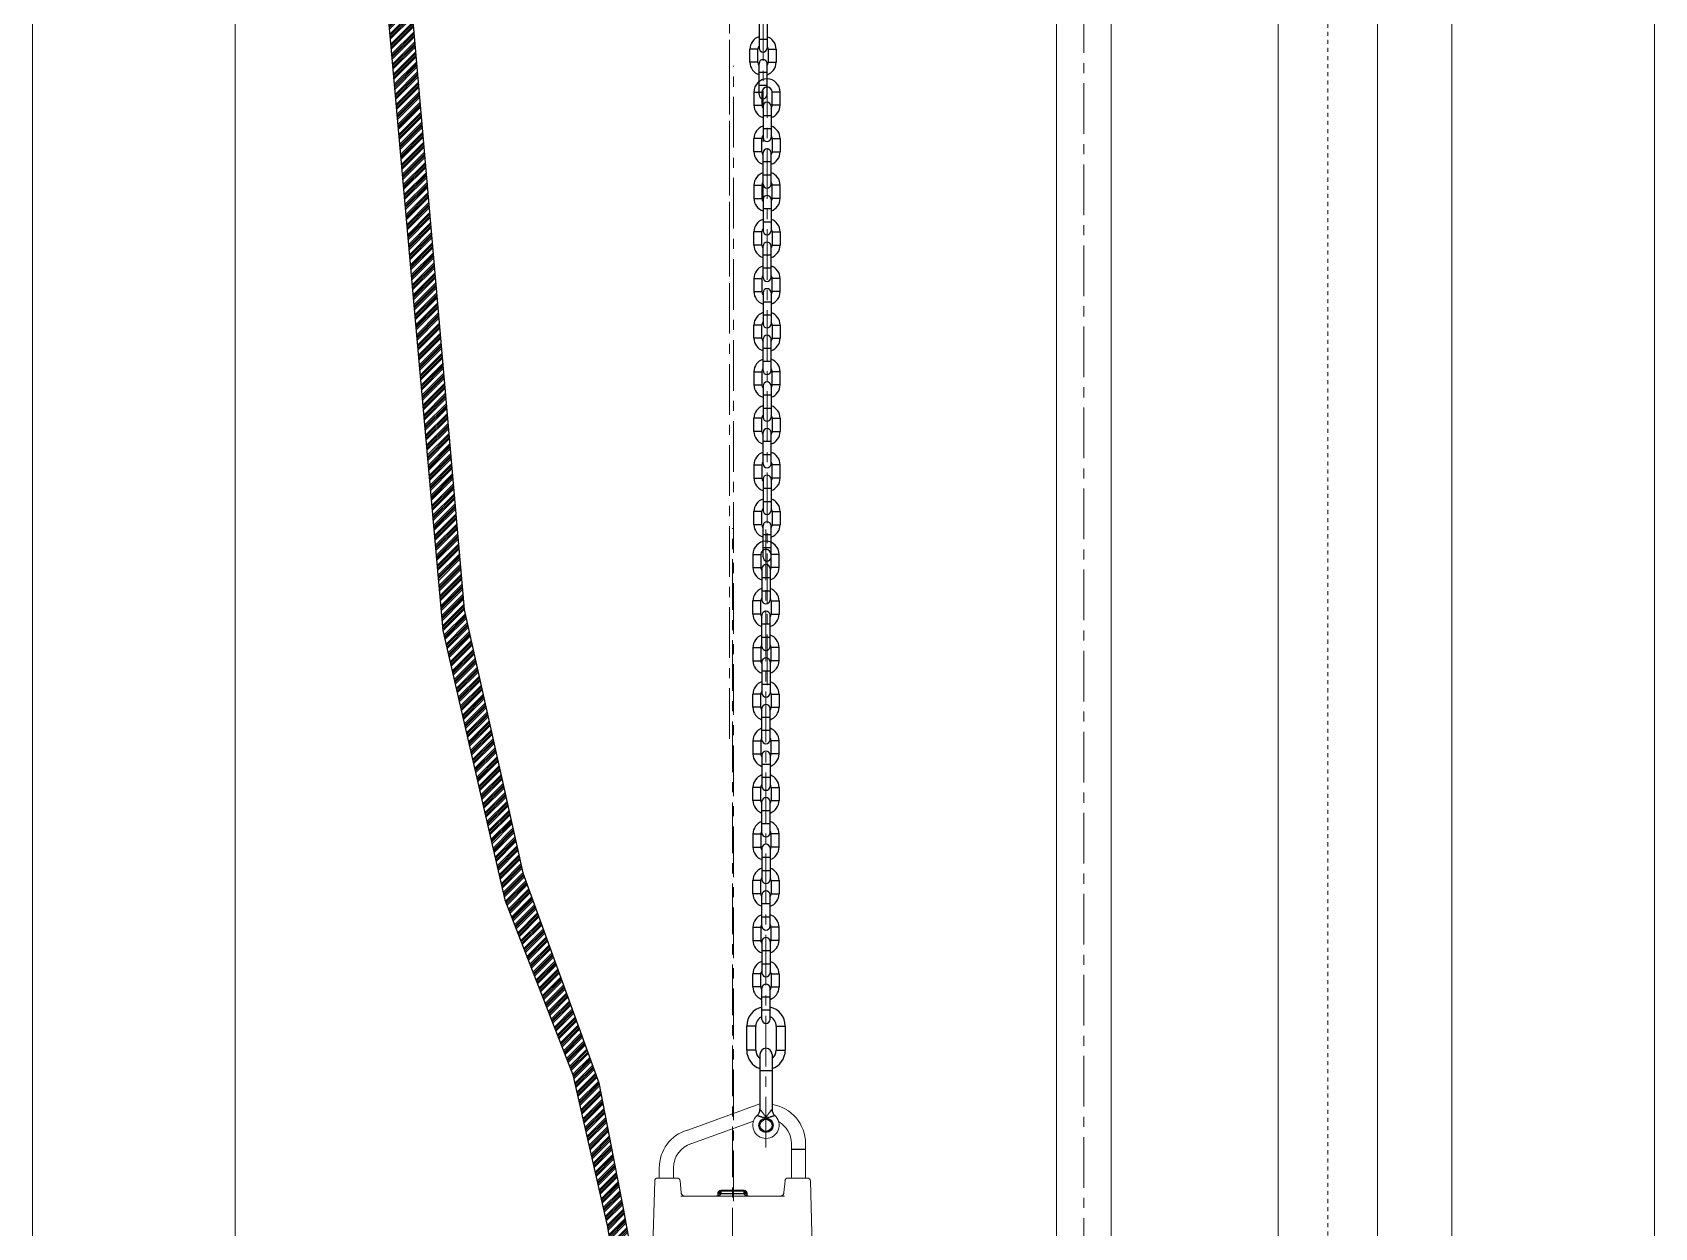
# Model space of a CAD drawing. Header units: millimetres. Extents: x 100 to 940, y 100 to 694.
# Drawn here: x 295.44 to 335.44, y 163.27 to 192.76 of the extents above; entities that cross this region are included whole.
import ezdxf

# ---------------------------------------------------------------- set-up
doc = ezdxf.new("R2010")
doc.units = ezdxf.units.MM
doc.linetypes.add('CENTER', pattern=[2, 1.25, -0.25, 0.25, -0.25])
doc.linetypes.add('SGC_DASHDOT', pattern=[1, 0.5, -0.25, 0, -0.25])
for name, color, linetype, lineweight in [('CL', 1, 'CENTER', 9), ('DTM_AXIS', 7, 'Continuous', 9), ('OUTLINE', 6, 'Continuous', 9), ('PAREDE', 7, 'Continuous', 9), ('SGC-EIXOS', 9, 'SGC_DASHDOT', 9), ('SGC-Tubos (Desenho Bifilar)', 6, 'Continuous', 9)]:
    doc.layers.add(name, color=color, linetype=linetype, lineweight=lineweight)

# ---------------------------------------------------------------- blocks, each defined once
blk = doc.blocks.new('BB-1-CA06-N10-D80-S0-L4149')
at = {"layer": 'SGC-EIXOS'}
blk.add_line((2074.67, 0), (-2074.67, 0), dxfattribs=at)
at = {"layer": 'SGC-Tubos (Desenho Bifilar)'}
for p, q in [((2055.67, 49), (-2055.67, 49)), ((2055.67, -49), (-2055.67, -49))]:
    blk.add_line(p, q, dxfattribs=at)

msp = doc.modelspace()

# ---------------------------------------------------------------- hatches: boundary and pattern name
h = msp.add_hatch()
h.set_pattern_fill('ANSI34', color=2, scale=0.01)
h.set_pattern_definition([(45, (-1446.4746, -293.94258), (-0.134703842, 0.134703842), []), (45, (-1446.4297, -293.94258), (-0.134703842, 0.134703842), []), (45, (-1446.3848, -293.94258), (-0.134703842, 0.134703842), []), (45, (-1446.3399, -293.94258), (-0.134703842, 0.134703842), [])])
h.paths.add_polyline_path([(310.063, 161.287), (310.298, 161.375), (310.515, 161.414), (310.344, 161.881), (310.011, 163.704), (309.404, 166.847), (307.531, 172.03), (306.083, 178.521), (304.229, 199.745), (303.949, 228.129), (303.748, 237.71), (302.147, 252.477), (301.67, 256.916), (301.557, 260.212), (301.394, 264.334), (301.384, 265.237), (300.885, 265.237), (300.895, 264.334), (301.199, 256.655), (303.214, 237.906), (303.45, 228.129), (303.653, 199.424), (305.557, 178.009), (307.087, 171.361), (308.763, 167.044), (309.612, 163.324), (309.864, 161.852)])

# ---------------------------------------------------------------- linework, layer by layer
at = {"color": 7, "linetype": 'Continuous'}
for p, q in [((313.353, 193.15), (313.353, 192.378)), ((313.551, 193.15), (313.551, 192.378)), ((313.13, 192.026), (313.13, 192.351)), ((313.327, 192.026), (313.327, 192.351)), ((313.353, 191.228), (313.353, 192)), ((313.551, 191.228), (313.551, 192)), ((313.577, 192.351), (313.577, 192.026)), ((313.775, 192.351), (313.775, 192.026)), ((313.228, 191.293), (313.228, 190.968)), ((313.426, 191.293), (313.426, 190.968)), ((313.676, 190.968), (313.676, 191.293)), ((313.873, 190.968), (313.873, 191.293)), ((313.452, 190.942), (313.452, 190.17)), ((313.65, 190.942), (313.65, 190.17)), ((313.228, 189.818), (313.228, 190.143)), ((313.426, 189.818), (313.426, 190.143)), ((313.676, 190.143), (313.676, 189.818)), ((313.873, 190.143), (313.873, 189.818)), ((313.452, 189.02), (313.452, 189.792)), ((313.65, 189.02), (313.65, 189.792)), ((313.228, 188.993), (313.228, 188.668)), ((313.426, 188.993), (313.426, 188.668)), ((313.676, 188.668), (313.676, 188.993)), ((313.873, 188.668), (313.873, 188.993)), ((313.452, 188.642), (313.452, 187.87)), ((313.65, 188.642), (313.65, 187.87)), ((313.228, 187.518), (313.228, 187.843)), ((313.426, 187.518), (313.426, 187.843)), ((313.676, 187.843), (313.676, 187.518)), ((313.873, 187.843), (313.873, 187.518)), ((313.452, 186.72), (313.452, 187.492)), ((313.65, 186.72), (313.65, 187.492)), ((313.228, 186.693), (313.228, 186.368)), ((313.426, 186.693), (313.426, 186.368)), ((313.676, 186.368), (313.676, 186.693)), ((313.873, 186.368), (313.873, 186.693)), ((313.452, 186.342), (313.452, 185.57)), ((313.65, 186.342), (313.65, 185.57)), ((313.228, 185.218), (313.228, 185.543)), ((313.426, 185.218), (313.426, 185.543)), ((313.676, 185.543), (313.676, 185.218)), ((313.873, 185.543), (313.873, 185.218)), ((313.452, 184.42), (313.452, 185.192)), ((313.65, 184.42), (313.65, 185.192)), ((313.228, 184.393), (313.228, 184.068)), ((313.426, 184.393), (313.426, 184.068)), ((313.452, 184.042), (313.452, 183.27)), ((313.65, 184.042), (313.65, 183.27)), ((313.676, 184.068), (313.676, 184.393)), ((313.873, 184.068), (313.873, 184.393)), ((313.228, 182.918), (313.228, 183.243)), ((313.426, 182.918), (313.426, 183.243)), ((313.676, 183.243), (313.676, 182.918)), ((313.873, 183.243), (313.873, 182.918)), ((313.452, 182.12), (313.452, 182.892)), ((313.65, 182.12), (313.65, 182.892)), ((313.228, 182.093), (313.228, 181.768)), ((313.426, 182.093), (313.426, 181.768)), ((313.676, 181.768), (313.676, 182.093)), ((313.873, 181.768), (313.873, 182.093)), ((313.452, 181.742), (313.452, 180.97)), ((313.65, 181.742), (313.65, 180.97)), ((313.228, 180.618), (313.228, 180.943)), ((313.426, 180.618), (313.426, 180.943)), ((313.676, 180.943), (313.676, 180.618)), ((313.873, 180.943), (313.873, 180.618)), ((313.452, 179.82), (313.452, 180.592)), ((313.65, 179.82), (313.65, 180.592)), ((313.202, 179.886), (313.202, 179.561)), ((313.4, 179.886), (313.4, 179.561)), ((313.65, 179.561), (313.65, 179.886)), ((313.847, 179.561), (313.847, 179.886)), ((313.426, 179.534), (313.426, 178.762)), ((313.624, 179.534), (313.624, 178.762)), ((313.202, 178.411), (313.202, 178.736)), ((313.4, 178.411), (313.4, 178.736)), ((313.65, 178.736), (313.65, 178.411)), ((313.847, 178.736), (313.847, 178.411)), ((313.426, 177.612), (313.426, 178.384)), ((313.624, 177.612), (313.624, 178.384)), ((313.202, 177.586), (313.202, 177.261)), ((313.4, 177.586), (313.4, 177.261)), ((313.426, 177.234), (313.426, 176.462)), ((313.624, 177.234), (313.624, 176.462)), ((313.65, 177.261), (313.65, 177.586)), ((313.847, 177.261), (313.847, 177.586)), ((313.202, 176.111), (313.202, 176.436)), ((313.4, 176.111), (313.4, 176.436)), ((313.65, 176.436), (313.65, 176.111)), ((313.847, 176.436), (313.847, 176.111)), ((313.426, 175.312), (313.426, 176.084)), ((313.624, 175.312), (313.624, 176.084)), ((313.202, 175.286), (313.202, 174.961)), ((313.4, 175.286), (313.4, 174.961)), ((313.65, 174.961), (313.65, 175.286)), ((313.847, 174.961), (313.847, 175.286)), ((313.426, 174.934), (313.426, 174.162)), ((313.624, 174.934), (313.624, 174.162)), ((313.202, 173.811), (313.202, 174.136)), ((313.4, 173.811), (313.4, 174.136)), ((313.65, 174.136), (313.65, 173.811)), ((313.847, 174.136), (313.847, 173.811)), ((313.426, 173.012), (313.426, 173.784)), ((313.624, 173.012), (313.624, 173.784)), ((313.202, 172.986), (313.202, 172.661)), ((313.4, 172.986), (313.4, 172.661)), ((313.65, 172.661), (313.65, 172.986)), ((313.847, 172.661), (313.847, 172.986)), ((313.426, 172.634), (313.426, 171.862)), ((313.624, 172.634), (313.624, 171.862)), ((313.202, 171.511), (313.202, 171.836)), ((313.4, 171.511), (313.4, 171.836)), ((313.65, 171.836), (313.65, 171.511)), ((313.847, 171.836), (313.847, 171.511)), ((313.426, 170.712), (313.426, 171.484)), ((313.624, 170.712), (313.624, 171.484)), ((313.202, 170.686), (313.202, 170.361)), ((313.4, 170.686), (313.4, 170.361)), ((313.65, 170.361), (313.65, 170.686)), ((313.847, 170.361), (313.847, 170.686)), ((313.426, 170.334), (313.426, 169.562)), ((313.624, 170.334), (313.624, 169.562)), ((313.202, 169.211), (313.202, 169.536)), ((313.4, 169.211), (313.4, 169.536)), ((313.65, 169.536), (313.65, 169.211)), ((313.847, 169.536), (313.847, 169.211)), ((313.426, 168.412), (313.426, 169.184)), ((313.624, 168.412), (313.624, 169.184)), ((313.05, 167.648), (313.05, 168.248)), ((313.275, 167.648), (313.275, 168.248)), ((313.775, 168.248), (313.775, 167.648)), ((314, 168.248), (314, 167.648)), ((313.375, 167.548), (313.375, 166.189)), ((313.675, 167.548), (313.675, 166.189))]:
    msp.add_line(p, q, dxfattribs=at)
at = {"color": 9, "linetype": 'Continuous'}
for p, q in [((313.353, 192.601), (313.551, 192.601)), ((313.327, 192.351), (313.13, 192.351)), ((313.327, 192.026), (313.13, 192.026)), ((313.577, 192.351), (313.775, 192.351)), ((313.577, 192.026), (313.775, 192.026)), ((313.551, 191.776), (313.353, 191.776)), ((313.228, 191.293), (313.426, 191.293)), ((313.551, 191.451), (313.353, 191.451)), ((313.873, 191.293), (313.676, 191.293)), ((313.228, 190.968), (313.426, 190.968)), ((313.873, 190.968), (313.676, 190.968)), ((313.452, 190.718), (313.65, 190.718)), ((313.426, 190.143), (313.228, 190.143)), ((313.452, 190.393), (313.65, 190.393)), ((313.676, 190.143), (313.873, 190.143)), ((313.426, 189.818), (313.228, 189.818)), ((313.676, 189.818), (313.873, 189.818)), ((313.65, 189.568), (313.452, 189.568)), ((313.65, 189.243), (313.452, 189.243)), ((313.228, 188.993), (313.426, 188.993)), ((313.873, 188.993), (313.676, 188.993)), ((313.228, 188.668), (313.426, 188.668)), ((313.452, 188.418), (313.65, 188.418)), ((313.873, 188.668), (313.676, 188.668)), ((313.452, 188.093), (313.65, 188.093)), ((313.426, 187.843), (313.228, 187.843)), ((313.676, 187.843), (313.873, 187.843)), ((313.426, 187.518), (313.228, 187.518)), ((313.65, 187.268), (313.452, 187.268)), ((313.676, 187.518), (313.873, 187.518)), ((313.65, 186.943), (313.452, 186.943)), ((313.228, 186.693), (313.426, 186.693)), ((313.873, 186.693), (313.676, 186.693)), ((313.228, 186.368), (313.426, 186.368)), ((313.452, 186.118), (313.65, 186.118)), ((313.873, 186.368), (313.676, 186.368)), ((313.452, 185.793), (313.65, 185.793)), ((313.426, 185.543), (313.228, 185.543)), ((313.426, 185.218), (313.228, 185.218)), ((313.676, 185.543), (313.873, 185.543)), ((313.676, 185.218), (313.873, 185.218)), ((313.65, 184.968), (313.452, 184.968)), ((313.65, 184.643), (313.452, 184.643)), ((313.228, 184.393), (313.426, 184.393)), ((313.228, 184.068), (313.426, 184.068)), ((313.873, 184.393), (313.676, 184.393)), ((313.873, 184.068), (313.676, 184.068)), ((313.452, 183.818), (313.65, 183.818)), ((313.426, 183.243), (313.228, 183.243)), ((313.452, 183.493), (313.65, 183.493)), ((313.676, 183.243), (313.873, 183.243)), ((313.426, 182.918), (313.228, 182.918)), ((313.676, 182.918), (313.873, 182.918)), ((313.65, 182.668), (313.452, 182.668)), ((313.228, 182.093), (313.426, 182.093)), ((313.65, 182.343), (313.452, 182.343)), ((313.873, 182.093), (313.676, 182.093)), ((313.228, 181.768), (313.426, 181.768)), ((313.873, 181.768), (313.676, 181.768)), ((313.452, 181.518), (313.65, 181.518)), ((313.426, 180.943), (313.228, 180.943)), ((313.452, 181.193), (313.65, 181.193)), ((313.676, 180.943), (313.873, 180.943)), ((313.426, 180.618), (313.228, 180.618)), ((313.676, 180.618), (313.873, 180.618)), ((313.65, 180.368), (313.452, 180.368)), ((313.65, 180.043), (313.452, 180.043)), ((313.202, 179.886), (313.4, 179.886)), ((313.847, 179.886), (313.65, 179.886)), ((313.202, 179.561), (313.4, 179.561)), ((313.426, 179.311), (313.624, 179.311)), ((313.847, 179.561), (313.65, 179.561)), ((313.426, 178.986), (313.624, 178.986)), ((313.4, 178.736), (313.202, 178.736)), ((313.4, 178.411), (313.202, 178.411)), ((313.65, 178.736), (313.847, 178.736)), ((313.65, 178.411), (313.847, 178.411)), ((313.624, 178.161), (313.426, 178.161)), ((313.624, 177.836), (313.426, 177.836)), ((313.202, 177.586), (313.4, 177.586)), ((313.202, 177.261), (313.4, 177.261)), ((313.847, 177.586), (313.65, 177.586)), ((313.847, 177.261), (313.65, 177.261)), ((313.426, 177.011), (313.624, 177.011)), ((313.4, 176.436), (313.202, 176.436)), ((313.426, 176.686), (313.624, 176.686)), ((313.65, 176.436), (313.847, 176.436)), ((313.4, 176.111), (313.202, 176.111)), ((313.65, 176.111), (313.847, 176.111)), ((313.624, 175.861), (313.426, 175.861)), ((313.202, 175.286), (313.4, 175.286)), ((313.624, 175.536), (313.426, 175.536)), ((313.847, 175.286), (313.65, 175.286)), ((313.202, 174.961), (313.4, 174.961)), ((313.847, 174.961), (313.65, 174.961)), ((313.426, 174.711), (313.624, 174.711)), ((313.4, 174.136), (313.202, 174.136)), ((313.426, 174.386), (313.624, 174.386)), ((313.65, 174.136), (313.847, 174.136)), ((313.4, 173.811), (313.202, 173.811)), ((313.65, 173.811), (313.847, 173.811)), ((313.624, 173.561), (313.426, 173.561)), ((313.624, 173.236), (313.426, 173.236)), ((313.202, 172.986), (313.4, 172.986)), ((313.847, 172.986), (313.65, 172.986)), ((313.202, 172.661), (313.4, 172.661)), ((313.426, 172.411), (313.624, 172.411)), ((313.847, 172.661), (313.65, 172.661)), ((313.426, 172.086), (313.624, 172.086)), ((313.4, 171.836), (313.202, 171.836)), ((313.65, 171.836), (313.847, 171.836)), ((313.4, 171.511), (313.202, 171.511)), ((313.624, 171.261), (313.426, 171.261)), ((313.65, 171.511), (313.847, 171.511)), ((313.624, 170.936), (313.426, 170.936)), ((313.202, 170.686), (313.4, 170.686)), ((313.847, 170.686), (313.65, 170.686)), ((313.202, 170.361), (313.4, 170.361)), ((313.426, 170.111), (313.624, 170.111)), ((313.847, 170.361), (313.65, 170.361)), ((313.426, 169.786), (313.624, 169.786)), ((313.4, 169.536), (313.202, 169.536)), ((313.4, 169.211), (313.202, 169.211)), ((313.65, 169.536), (313.847, 169.536)), ((313.65, 169.211), (313.847, 169.211)), ((313.624, 168.961), (313.426, 168.961)), ((313.624, 168.636), (313.426, 168.636)), ((313.275, 168.248), (313.05, 168.248)), ((313.775, 168.248), (314, 168.248)), ((313.275, 167.648), (313.05, 167.648)), ((313.775, 167.648), (314, 167.648)), ((313.375, 167.148), (313.675, 167.148)), ((314.5, 165.197), (314.15, 165.197)), ((312.34, 164.095), (312.341, 164.101)), ((312.411, 164.112), (312.988, 164.112)), ((312.416, 164.173), (312.415, 164.141)), ((312.416, 164.197), (312.416, 164.173)), ((312.983, 164.173), (312.416, 164.173)), ((312.983, 164.173), (312.983, 164.197)), ((312.985, 164.138), (312.983, 164.173))]:
    msp.add_line(p, q, dxfattribs=at)
at = {"color": 2}
for points in [[(300.885, 265.237), (300.895, 264.334), (300.961, 262.685), (301.058, 260.212), (301.199, 256.655), (301.648, 252.477), (303.214, 237.906), (303.45, 228.129), (303.653, 199.424), (305.557, 178.009), (307.087, 171.361), (308.763, 167.044), (309.612, 163.324), (309.864, 161.852), (310.072, 161.291)], [(301.384, 265.237), (301.394, 264.334), (301.46, 262.685), (301.557, 260.212), (301.67, 256.916), (302.147, 252.477), (303.748, 237.71), (303.949, 228.129), (304.229, 199.745), (306.083, 178.521), (307.531, 172.03), (309.404, 166.847), (310.011, 163.704), (310.344, 161.881), (310.527, 161.416)]]:
    msp.add_lwpolyline(points, dxfattribs=at)
at = {"color": 9, "linetype": 'Continuous'}
for points in [[(313.308, 166.04), (313.308, 166.04), (313.309, 166.04), (313.31, 166.04), (313.312, 166.039), (313.315, 166.038), (313.318, 166.038), (313.321, 166.037), (313.325, 166.036), (313.33, 166.034), (313.336, 166.033), (313.342, 166.031), (313.349, 166.029), (313.357, 166.027), (313.365, 166.024), (313.374, 166.022), (313.384, 166.019), (313.395, 166.016), (313.406, 166.013), (313.418, 166.009), (313.442, 166.002)], [(313.375, 166.189), (313.375, 166.189), (313.376, 166.188)], [(313.376, 166.188), (313.38, 166.183), (313.383, 166.181), (313.39, 166.174)], [(313.39, 166.174), (313.394, 166.169), (313.398, 166.164), (313.404, 166.158), (313.409, 166.151), (313.416, 166.144), (313.423, 166.136), (313.43, 166.126), (313.438, 166.117), (313.446, 166.106), (313.454, 166.095), (313.463, 166.083), (313.471, 166.071), (313.48, 166.058), (313.488, 166.045), (313.495, 166.032), (313.503, 166.018), (313.511, 166.003), (313.518, 165.989), (313.525, 165.973)], [(313.442, 166.002), (313.454, 165.998), (313.481, 165.99)], [(313.525, 165.973), (313.532, 165.988), (313.539, 166.003), (313.546, 166.017), (313.554, 166.031), (313.562, 166.044), (313.57, 166.058), (313.578, 166.07), (313.587, 166.083), (313.595, 166.095), (313.603, 166.106), (313.611, 166.116), (313.619, 166.126), (313.627, 166.135), (313.634, 166.144), (313.64, 166.151), (313.646, 166.158), (313.651, 166.164), (313.656, 166.169), (313.66, 166.174), (313.663, 166.177), (313.669, 166.183)], [(313.525, 165.973), (313.54, 165.979), (313.554, 165.985), (313.568, 165.99), (313.582, 165.994), (313.595, 165.998), (313.607, 166.002), (313.632, 166.009)], [(313.632, 166.009), (313.643, 166.013), (313.654, 166.016), (313.665, 166.019), (313.675, 166.022), (313.684, 166.024), (313.693, 166.027), (313.701, 166.029), (313.708, 166.031), (313.714, 166.033), (313.719, 166.034), (313.724, 166.036), (313.732, 166.038)], [(313.669, 166.183), (313.673, 166.187), (313.674, 166.188), (313.675, 166.189), (313.675, 166.189)], [(313.732, 166.038), (313.735, 166.038), (313.737, 166.039), (313.739, 166.04), (313.74, 166.04), (313.741, 166.04), (313.741, 166.04)], [(313.481, 165.99), (313.495, 165.985), (313.51, 165.979), (313.525, 165.973)], [(312.411, 164.112), (312.408, 164.105), (312.405, 164.099), (312.402, 164.093), (312.399, 164.088), (312.395, 164.083), (312.392, 164.079), (312.388, 164.075), (312.384, 164.072), (312.381, 164.069), (312.377, 164.066), (312.373, 164.063), (312.369, 164.061), (312.366, 164.059), (312.362, 164.057), (312.358, 164.056), (312.355, 164.054), (312.351, 164.053), (312.348, 164.052), (312.344, 164.051), (312.34, 164.05), (312.337, 164.049), (312.333, 164.049), (312.33, 164.048), (312.326, 164.048), (312.323, 164.048), (312.319, 164.047), (312.315, 164.047), (312.312, 164.047), (312.308, 164.047), (312.304, 164.047)], [(312.341, 164.126), (312.342, 164.131), (312.344, 164.136), (312.346, 164.141), (312.349, 164.146), (312.352, 164.15), (312.357, 164.154), (312.362, 164.158), (312.367, 164.162), (312.373, 164.165), (312.38, 164.167), (312.387, 164.169), (312.394, 164.171), (312.401, 164.172), (312.409, 164.173), (312.416, 164.173)], [(312.341, 164.101), (312.343, 164.107), (312.346, 164.113), (312.351, 164.119), (312.356, 164.124), (312.363, 164.129), (312.37, 164.133), (312.378, 164.136), (312.387, 164.138), (312.396, 164.14), (312.405, 164.141), (312.415, 164.141)], [(312.415, 164.141), (312.414, 164.136), (312.414, 164.132), (312.413, 164.127), (312.413, 164.122), (312.412, 164.117), (312.411, 164.112)], [(313.058, 164.126), (313.057, 164.131), (313.056, 164.136), (313.054, 164.141), (313.051, 164.146), (313.047, 164.15), (313.043, 164.154), (313.038, 164.158), (313.032, 164.162), (313.026, 164.165), (313.02, 164.167), (313.013, 164.169), (313.006, 164.171), (312.998, 164.172), (312.991, 164.173), (312.983, 164.173)], [(312.988, 164.112), (312.987, 164.117), (312.987, 164.121), (312.986, 164.125), (312.986, 164.129), (312.985, 164.133), (312.985, 164.138)], [(313.057, 164.104), (313.054, 164.11), (313.049, 164.115), (313.044, 164.12), (313.037, 164.125), (313.03, 164.129), (313.022, 164.132), (313.013, 164.135), (313.004, 164.137), (312.995, 164.138), (312.985, 164.138)], [(313.062, 164.077), (313.061, 164.081), (313.058, 164.087), (313.055, 164.092), (313.05, 164.097), (313.044, 164.101), (313.038, 164.105), (313.031, 164.108), (313.023, 164.11), (313.015, 164.112), (313.006, 164.113), (312.997, 164.113), (312.988, 164.112)], [(313.055, 164.05), (313.052, 164.051), (313.048, 164.052), (313.044, 164.054), (313.04, 164.055), (313.036, 164.057), (313.032, 164.059), (313.028, 164.061), (313.024, 164.064), (313.02, 164.066), (313.016, 164.07), (313.012, 164.073), (313.008, 164.077), (313.004, 164.081), (313, 164.086), (312.997, 164.092), (312.994, 164.098), (312.991, 164.105), (312.988, 164.112)], [(313.089, 164.047), (313.088, 164.047), (313.084, 164.047), (313.08, 164.047), (313.075, 164.048), (313.071, 164.048), (313.067, 164.048), (313.063, 164.049), (313.059, 164.05), (313.055, 164.05)], [(313.06, 164.091), (313.059, 164.097), (313.057, 164.104)]]:
    msp.add_lwpolyline(points, dxfattribs=at)
msp.add_circle((313.525, 165.798), 0.175, dxfattribs=at)
at = {"color": 7, "linetype": 'Continuous'}
msp.add_circle((313.525, 165.798), 0.15, dxfattribs=at)
for centre, radius, start, end in [((313.452, 192.351), 0.323, 107.8475, 180), ((313.452, 192.351), 0.125, 142.2678, 180), ((313.452, 192.351), 0.323, 0, 72.1525), ((313.452, 192.351), 0.125, 0, 37.7322), ((313.452, 192.026), 0.323, 180, 252.1525), ((313.452, 192.026), 0.125, 180, 217.7322), ((313.452, 192.378), 0.0988, 180, 0), ((313.452, 192), 0.0988, 0, 180), ((313.452, 192.026), 0.323, 287.8475, 0), ((313.452, 192.026), 0.125, 322.2678, 0), ((313.551, 191.293), 0.323, 0, 180), ((313.452, 191.228), 0.0988, 180, 0), ((313.551, 191.293), 0.125, 0, 180), ((313.551, 190.968), 0.323, 180, 252.1525), ((313.551, 190.968), 0.125, 180, 217.7322), ((313.551, 190.942), 0.0988, 0, 180), ((313.551, 190.968), 0.323, 287.8475, 0), ((313.551, 190.968), 0.125, 322.2678, 0), ((313.551, 190.143), 0.323, 107.8475, 180), ((313.551, 190.143), 0.323, 0, 72.1525), ((313.551, 190.143), 0.125, 142.2678, 180), ((313.551, 190.17), 0.0988, 180, 0), ((313.551, 190.143), 0.125, 0, 37.7322), ((313.551, 189.818), 0.323, 180, 252.1525), ((313.551, 189.818), 0.125, 180, 217.7322), ((313.551, 189.792), 0.0988, 0, 180), ((313.551, 189.818), 0.323, 287.8475, 0), ((313.551, 189.818), 0.125, 322.2678, 0), ((313.551, 188.993), 0.323, 107.8475, 180), ((313.551, 188.993), 0.323, 0, 72.1525), ((313.551, 188.993), 0.125, 142.2678, 180), ((313.551, 189.02), 0.0988, 180, 0), ((313.551, 188.993), 0.125, 0, 37.7322), ((313.551, 188.668), 0.323, 180, 252.1525), ((313.551, 188.668), 0.125, 180, 217.7322), ((313.551, 188.642), 0.0988, 0, 180), ((313.551, 188.668), 0.323, 287.8475, 0), ((313.551, 188.668), 0.125, 322.2678, 0), ((313.551, 187.843), 0.323, 107.8475, 180), ((313.551, 187.843), 0.323, 0, 72.1525), ((313.551, 187.843), 0.125, 142.2678, 180), ((313.551, 187.87), 0.0988, 180, 0), ((313.551, 187.843), 0.125, 0, 37.7322), ((313.551, 187.518), 0.323, 180, 252.1525), ((313.551, 187.518), 0.125, 180, 217.7322), ((313.551, 187.492), 0.0988, 0, 180), ((313.551, 187.518), 0.323, 287.8475, 0), ((313.551, 187.518), 0.125, 322.2678, 0), ((313.551, 186.693), 0.323, 107.8475, 180), ((313.551, 186.693), 0.323, 0, 72.1525), ((313.551, 186.693), 0.125, 142.2678, 180), ((313.551, 186.72), 0.0988, 180, 0), ((313.551, 186.342), 0.0988, 0, 180), ((313.551, 186.693), 0.125, 0, 37.7322), ((313.551, 186.368), 0.323, 180, 252.1525), ((313.551, 186.368), 0.125, 180, 217.7322), ((313.551, 186.368), 0.323, 287.8475, 0), ((313.551, 186.368), 0.125, 322.2678, 0), ((313.551, 185.543), 0.323, 107.8475, 180), ((313.551, 185.543), 0.125, 142.2678, 180), ((313.551, 185.543), 0.323, 0, 72.1525), ((313.551, 185.543), 0.125, 0, 37.7322), ((313.551, 185.218), 0.323, 180, 252.1525), ((313.551, 185.218), 0.125, 180, 217.7322), ((313.551, 185.57), 0.0988, 180, 0), ((313.551, 185.192), 0.0988, 0, 180), ((313.551, 185.218), 0.323, 287.8475, 0), ((313.551, 185.218), 0.125, 322.2678, 0), ((313.551, 184.393), 0.323, 107.8475, 180), ((313.551, 184.393), 0.125, 142.2678, 180), ((313.551, 184.42), 0.0988, 180, 0), ((313.551, 184.393), 0.323, 0, 72.1525), ((313.551, 184.393), 0.125, 0, 37.7322), ((313.551, 184.068), 0.323, 180, 252.1525), ((313.551, 184.068), 0.125, 180, 217.7322), ((313.551, 184.042), 0.0988, 0, 180), ((313.551, 184.068), 0.323, 287.8475, 0), ((313.551, 184.068), 0.125, 322.2678, 0), ((313.551, 183.243), 0.323, 107.8475, 180), ((313.551, 183.243), 0.125, 142.2678, 180), ((313.551, 183.27), 0.0988, 180, 0), ((313.551, 183.243), 0.323, 0, 72.1525), ((313.551, 183.243), 0.125, 0, 37.7322), ((313.551, 182.918), 0.323, 180, 252.1525), ((313.551, 182.918), 0.125, 180, 217.7322), ((313.551, 182.892), 0.0988, 0, 180), ((313.551, 182.918), 0.323, 287.8475, 0), ((313.551, 182.918), 0.125, 322.2678, 0), ((313.551, 182.093), 0.323, 107.8475, 180), ((313.551, 182.093), 0.323, 0, 72.1525), ((313.551, 182.093), 0.125, 142.2678, 180), ((313.551, 182.12), 0.0988, 180, 0), ((313.551, 182.093), 0.125, 0, 37.7322), ((313.551, 181.768), 0.323, 180, 252.1525), ((313.551, 181.768), 0.125, 180, 217.7322), ((313.551, 181.742), 0.0988, 0, 180), ((313.551, 181.768), 0.323, 287.8475, 0), ((313.551, 181.768), 0.125, 322.2678, 0), ((313.551, 180.943), 0.323, 107.8475, 180), ((313.551, 180.943), 0.323, 0, 72.1525), ((313.551, 180.943), 0.125, 142.2678, 180), ((313.551, 180.97), 0.0988, 180, 0), ((313.551, 180.943), 0.125, 0, 37.7322), ((313.551, 180.618), 0.323, 180, 252.1525), ((313.551, 180.618), 0.125, 180, 217.7322), ((313.551, 180.592), 0.0988, 0, 180), ((313.551, 180.618), 0.323, 287.8475, 0), ((313.551, 180.618), 0.125, 322.2678, 0), ((313.525, 179.886), 0.323, 0, 180), ((313.525, 179.886), 0.125, 0, 180), ((313.525, 179.534), 0.0988, 0, 180), ((313.551, 179.82), 0.0988, 180, 0), ((313.525, 179.561), 0.323, 180, 252.1525), ((313.525, 179.561), 0.125, 180, 217.7322), ((313.525, 179.561), 0.323, 287.8475, 0), ((313.525, 179.561), 0.125, 322.2678, 0), ((313.525, 178.736), 0.323, 107.8475, 180), ((313.525, 178.736), 0.125, 142.2678, 180), ((313.525, 178.736), 0.323, 0, 72.1525), ((313.525, 178.736), 0.125, 0, 37.7322), ((313.525, 178.411), 0.323, 180, 252.1525), ((313.525, 178.411), 0.125, 180, 217.7322), ((313.525, 178.762), 0.0988, 180, 0), ((313.525, 178.384), 0.0988, 0, 180), ((313.525, 178.411), 0.323, 287.8475, 0), ((313.525, 178.411), 0.125, 322.2678, 0), ((313.525, 177.586), 0.323, 107.8475, 180), ((313.525, 177.586), 0.125, 142.2678, 180), ((313.525, 177.612), 0.0988, 180, 0), ((313.525, 177.586), 0.323, 0, 72.1525), ((313.525, 177.586), 0.125, 0, 37.7322), ((313.525, 177.261), 0.323, 180, 252.1525), ((313.525, 177.261), 0.125, 180, 217.7322), ((313.525, 177.234), 0.0988, 0, 180), ((313.525, 177.261), 0.323, 287.8475, 0), ((313.525, 177.261), 0.125, 322.2678, 0), ((313.525, 176.436), 0.323, 107.8475, 180), ((313.525, 176.436), 0.125, 142.2678, 180), ((313.525, 176.462), 0.0988, 180, 0), ((313.525, 176.436), 0.323, 0, 72.1525), ((313.525, 176.436), 0.125, 0, 37.7322), ((313.525, 176.111), 0.323, 180, 252.1525), ((313.525, 176.111), 0.125, 180, 217.7322), ((313.525, 176.084), 0.0988, 0, 180), ((313.525, 176.111), 0.323, 287.8475, 0), ((313.525, 176.111), 0.125, 322.2678, 0), ((313.525, 175.286), 0.323, 107.8475, 180), ((313.525, 175.286), 0.125, 142.2678, 180), ((313.525, 175.312), 0.0988, 180, 0), ((313.525, 175.286), 0.323, 0, 72.1525), ((313.525, 175.286), 0.125, 0, 37.7322), ((313.525, 174.961), 0.323, 180, 252.1525), ((313.525, 174.961), 0.125, 180, 217.7322), ((313.525, 174.934), 0.0988, 0, 180), ((313.525, 174.961), 0.323, 287.8475, 0), ((313.525, 174.961), 0.125, 322.2678, 0), ((313.525, 174.136), 0.323, 107.8475, 180), ((313.525, 174.136), 0.323, 0, 72.1525), ((313.525, 174.136), 0.125, 142.2678, 180), ((313.525, 174.162), 0.0988, 180, 0), ((313.525, 174.136), 0.125, 0, 37.7322), ((313.525, 173.811), 0.323, 180, 252.1525), ((313.525, 173.811), 0.125, 180, 217.7322), ((313.525, 173.784), 0.0988, 0, 180), ((313.525, 173.811), 0.323, 287.8475, 0), ((313.525, 173.811), 0.125, 322.2678, 0), ((313.525, 172.986), 0.323, 107.8475, 180), ((313.525, 172.986), 0.323, 0, 72.1525), ((313.525, 172.986), 0.125, 142.2678, 180), ((313.525, 173.012), 0.0988, 180, 0), ((313.525, 172.986), 0.125, 0, 37.7322), ((313.525, 172.661), 0.323, 180, 252.1525), ((313.525, 172.661), 0.125, 180, 217.7322), ((313.525, 172.634), 0.0988, 0, 180), ((313.525, 172.661), 0.323, 287.8475, 0), ((313.525, 172.661), 0.125, 322.2678, 0), ((313.525, 171.836), 0.323, 107.8475, 180), ((313.525, 171.836), 0.323, 0, 72.1525), ((313.525, 171.836), 0.125, 142.2678, 180), ((313.525, 171.862), 0.0988, 180, 0), ((313.525, 171.836), 0.125, 0, 37.7322), ((313.525, 171.511), 0.323, 180, 252.1525), ((313.525, 171.511), 0.125, 180, 217.7322), ((313.525, 171.484), 0.0988, 0, 180), ((313.525, 171.511), 0.323, 287.8475, 0), ((313.525, 171.511), 0.125, 322.2678, 0), ((313.525, 170.686), 0.323, 107.8475, 180), ((313.525, 170.686), 0.323, 0, 72.1525), ((313.525, 170.686), 0.125, 142.2678, 180), ((313.525, 170.712), 0.0988, 180, 0), ((313.525, 170.334), 0.0988, 0, 180), ((313.525, 170.686), 0.125, 0, 37.7322), ((313.525, 170.361), 0.323, 180, 252.1525), ((313.525, 170.361), 0.125, 180, 217.7322), ((313.525, 170.361), 0.323, 287.8475, 0), ((313.525, 170.361), 0.125, 322.2678, 0), ((313.525, 169.536), 0.323, 107.8475, 180), ((313.525, 169.536), 0.125, 142.2678, 180), ((313.525, 169.536), 0.323, 0, 72.1525), ((313.525, 169.536), 0.125, 0, 37.7322), ((313.525, 169.211), 0.323, 180, 252.1525), ((313.525, 169.211), 0.125, 180, 217.7322), ((313.525, 169.562), 0.0988, 180, 0), ((313.525, 169.184), 0.0988, 0, 180), ((313.525, 169.211), 0.323, 287.8475, 0), ((313.525, 169.211), 0.125, 322.2678, 0), ((313.525, 168.248), 0.475, 102.0029, 180), ((313.525, 168.248), 0.25, 113.285, 180), ((313.525, 168.412), 0.0988, 180, 0), ((313.525, 168.248), 0.475, 0, 77.9971), ((313.525, 168.248), 0.25, 0, 66.715), ((313.525, 167.648), 0.475, 180, 251.576), ((313.525, 167.648), 0.25, 180, 233.0912), ((313.525, 167.548), 0.15, 0, 180), ((313.525, 167.648), 0.475, 288.424, 0), ((313.525, 167.648), 0.25, 306.9088, 0), ((313.175, 166.189), 0.2, 311.8103, 0), ((313.875, 166.189), 0.2, 180, 228.1897)]:
    msp.add_arc(centre, radius, start, end, dxfattribs=at)
at = {"layer": 'CL', "color": 1, "linetype": 'CENTER'}
msp.add_line((321.365, 156.258), (321.365, 275.499), dxfattribs=at)
at = {"layer": 'CL'}
for p, q in [((312.627, 186.739), (312.627, 214.754)), ((312.627, 175.331), (312.627, 203.346)), ((313.452, 188.066), (313.452, 203.421)), ((313.551, 176.658), (313.551, 192.013)), ((312.726, 163.923), (312.726, 191.938)), ((312.7, 152.515), (312.7, 180.53)), ((313.525, 165.251), (313.525, 180.605))]:
    msp.add_line(p, q, dxfattribs=at)
at = {"layer": 'DTM_AXIS', "color": 7, "linetype": 'Continuous'}
msp.add_arc((313.525, 165.798), 0.325, 131.8102, 48.1898, dxfattribs=at)
at = {"layer": 'OUTLINE'}
for p, q in [((320.69, 157.36), (320.69, 271.772)), ((322.04, 157.404), (322.04, 271.772)), ((311.595, 165.681), (313.375, 166.328)), ((311.696, 165.346), (313.216, 165.899)), ((314.15, 164.497), (314.15, 165.347)), ((314.15, 165.347), (314.15, 165.347)), ((314.5, 164.497), (314.5, 165.347)), ((314.15, 164.497), (314.15, 165.197)), ((314.5, 164.497), (314.5, 165.197)), ((310.781, 164.424), (310.726, 162.573)), ((311.331, 164.497), (310.856, 164.497)), ((310.892, 164.747), (310.892, 164.497)), ((311.242, 164.497), (310.892, 164.497)), ((311.242, 164.497), (311.242, 164.747)), ((311.406, 164.429), (311.431, 164.138)), ((313.994, 164.429), (313.968, 164.138)), ((314.544, 164.497), (314.068, 164.497)), ((314.5, 164.497), (314.15, 164.497)), ((314.619, 164.424), (314.675, 162.505)), ((313.978, 164.047), (311.421, 164.047)), ((311.431, 164.137), (311.431, 164.138)), ((311.431, 164.138), (311.432, 164.134)), ((311.432, 164.134), (311.434, 164.124)), ((311.434, 164.124), (311.436, 164.114)), ((311.436, 164.114), (311.44, 164.105)), ((311.44, 164.105), (311.445, 164.096)), ((311.497, 164.053), (311.506, 164.05)), ((311.498, 164.053), (311.507, 164.05)), ((311.523, 164.047), (311.524, 164.047)), ((311.524, 164.047), (311.527, 164.047)), ((311.526, 164.047), (311.531, 164.047)), ((311.527, 164.047), (311.53, 164.047)), ((312.338, 164.069), (312.341, 164.126)), ((312.983, 164.197), (312.416, 164.197)), ((313.06, 164.091), (313.058, 164.126)), ((313.06, 164.086), (313.06, 164.089)), ((313.873, 164.047), (313.874, 164.047)), ((313.876, 164.047), (313.886, 164.049)), ((313.876, 164.047), (313.876, 164.047)), ((313.886, 164.049), (313.896, 164.051)), ((313.896, 164.051), (313.906, 164.054)), ((313.968, 164.135), (313.968, 164.135))]:
    msp.add_line(p, q, dxfattribs=at)
for points in [[(311.432, 164.135), (311.432, 164.135), (311.431, 164.136), (311.431, 164.138)], [(311.445, 164.096), (311.45, 164.088), (311.457, 164.08), (311.464, 164.073), (311.471, 164.067), (311.48, 164.061), (311.488, 164.056), (311.498, 164.053)], [(311.45, 164.088), (311.456, 164.08), (311.463, 164.073), (311.471, 164.067), (311.479, 164.061), (311.488, 164.057), (311.497, 164.053)], [(311.506, 164.05), (311.516, 164.048), (311.526, 164.047)], [(311.507, 164.05), (311.517, 164.048), (311.526, 164.047)], [(312.305, 164.047), (312.309, 164.047), (312.312, 164.047), (312.314, 164.047), (312.316, 164.048), (312.318, 164.048), (312.318, 164.048), (312.319, 164.048), (312.32, 164.048), (312.32, 164.049), (312.321, 164.049), (312.321, 164.049), (312.322, 164.05), (312.323, 164.05), (312.323, 164.051), (312.324, 164.052), (312.325, 164.053), (312.327, 164.054), (312.328, 164.056), (312.329, 164.058), (312.331, 164.06), (312.332, 164.063), (312.333, 164.066), (312.335, 164.069), (312.336, 164.073), (312.337, 164.078), (312.338, 164.078)], [(312.338, 164.078), (312.339, 164.082), (312.341, 164.088), (312.345, 164.093), (312.349, 164.098), (312.355, 164.102), (312.361, 164.106), (312.368, 164.109), (312.376, 164.111), (312.384, 164.112), (312.393, 164.113), (312.402, 164.113), (312.411, 164.112)], [(312.338, 164.078), (312.338, 164.081), (312.339, 164.085), (312.339, 164.088), (312.34, 164.092), (312.34, 164.095)], [(313.06, 164.091), (313.06, 164.088), (313.06, 164.085), (313.061, 164.082), (313.061, 164.078), (313.062, 164.077)], [(313.062, 164.077), (313.062, 164.074), (313.064, 164.069), (313.065, 164.065), (313.067, 164.061), (313.068, 164.058), (313.07, 164.056), (313.071, 164.054), (313.072, 164.052), (313.073, 164.051), (313.074, 164.05), (313.075, 164.05), (313.076, 164.049), (313.076, 164.049), (313.077, 164.049), (313.077, 164.048), (313.077, 164.048), (313.078, 164.048), (313.079, 164.048), (313.081, 164.048), (313.083, 164.047), (313.085, 164.047), (313.089, 164.047), (313.093, 164.047)], [(313.87, 164.047), (313.87, 164.047), (313.871, 164.047), (313.872, 164.047), (313.873, 164.047), (313.873, 164.047), (313.874, 164.047), (313.875, 164.047), (313.876, 164.047), (313.876, 164.047), (313.877, 164.047), (313.878, 164.047), (313.879, 164.048), (313.879, 164.048), (313.88, 164.048)], [(313.906, 164.054), (313.916, 164.059), (313.924, 164.064), (313.933, 164.07), (313.94, 164.077), (313.947, 164.085), (313.953, 164.094), (313.958, 164.103), (313.963, 164.112), (313.966, 164.122)], [(313.966, 164.122), (313.968, 164.132), (313.968, 164.138)], [(313.968, 164.135), (313.968, 164.136), (313.968, 164.138)]]:
    msp.add_lwpolyline(points, dxfattribs=at)
for centre, radius, start, end in [((313.525, 165.347), 0.975, 0, 81.1501), ((311.867, 164.747), 0.975, 106.6992, 180), ((313.525, 165.347), 0.625, 0, 60.0377), ((311.867, 164.747), 0.625, 106.6992, 180), ((310.856, 164.422), 0.075, 90.0002, 178.3215), ((311.331, 164.422), 0.075, 5, 90), ((314.068, 164.422), 0.075, 90, 175), ((314.544, 164.422), 0.075, 1.6785, 89.9998), ((311.531, 164.147), 0.1, 187.5815, 270), ((312.416, 164.122), 0.075, 90, 177), ((312.983, 164.122), 0.075, 3, 90), ((313.869, 164.147), 0.1, 270, 355)]:
    msp.add_arc(centre, radius, start, end, dxfattribs=at)
at = {"layer": 'PAREDE'}
for p, q in [((295.436, 145.847), (295.436, 274.272)), ((300.436, 271.772), (300.436, 150.847)), ((330.436, 271.772), (330.436, 150.847)), ((335.436, 267.267), (335.436, 145.847))]:
    msp.add_line(p, q, dxfattribs=at)

# ---------------------------------------------------------------- block references
at = {"layer": 'SGC-Tubos (Desenho Bifilar)', "xscale": 0.025, "yscale": 0.025, "zscale": 0.025, "rotation": 89.99999999999999}
msp.add_blockref('BB-1-CA06-N10-D80-S0-L4149', (327.379, 212.714), dxfattribs=at)

doc.saveas('drawing.dxf')
